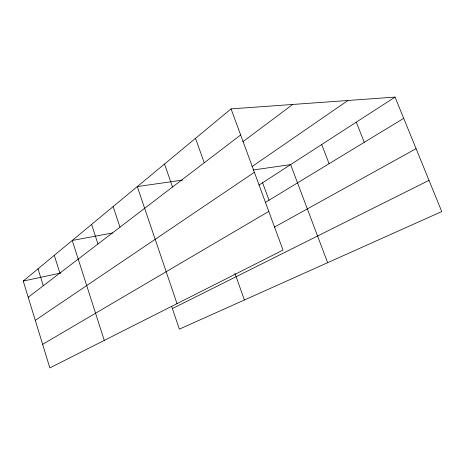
<?xml version="1.0" encoding="UTF-8"?>
<svg xmlns="http://www.w3.org/2000/svg" width="465" height="465" viewBox="0 0 465 465"><rect width="100%" height="100%" fill="white"/><g stroke="black" fill="none" stroke-linecap="round" stroke-linejoin="round"><path stroke-width="0.7" d="M231.053 108.886L283.016 250.083L49.848 367.902L23.25 281.058L231.053 108.886L395.052 97.098L441.75 211.558L179.351 329.139L171.707 306.54M28.22 297.275L240.655 134.966M242.829 141.761L292.694 104.456M252.065 166.575L347.959 100.487M35.282 320.333L254.384 172.277M258.953 185.099L395.052 97.098M265.335 202.444L403.719 118.348M42.635 344.344L268.787 211.412M274.42 227.129L416.088 148.661M172.393 308.568L429.015 180.344M23.25 281.058L60.967 272.996M112.478 233.006L72.244 240.463L104.27 340.403M182.478 180.106L137.28 186.581L177.026 303.639M253.251 169.969L290.637 164.616L327.627 262.696M356.289 122.161L364.281 142.313M321.699 144.528L329.098 163.692M262.591 182.751L269.032 200.2M195.503 138.338L204.24 162.791M234.941 273.327L244.404 299.989M164.523 164.011L172.521 187.017M113.135 206.588L119.976 227.17M91.588 224.438L97.964 243.986M54.283 255.349L59.875 273.089M38.025 268.817L43.286 285.76"/></g></svg>
